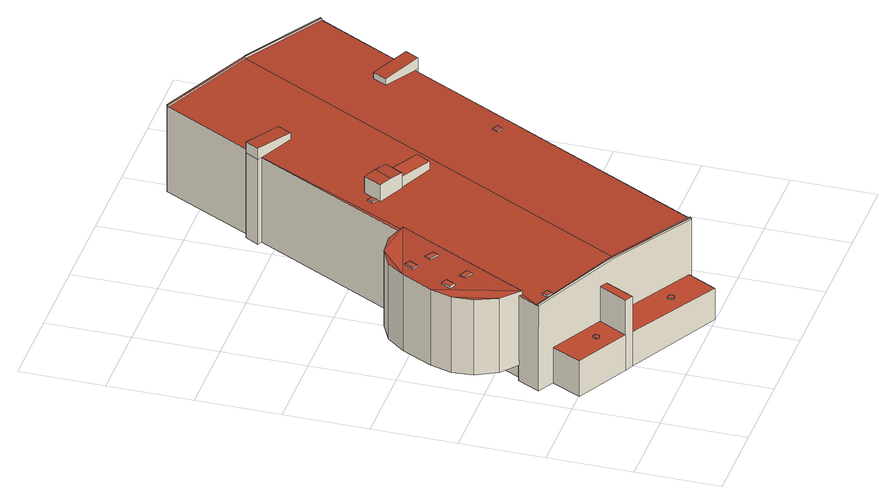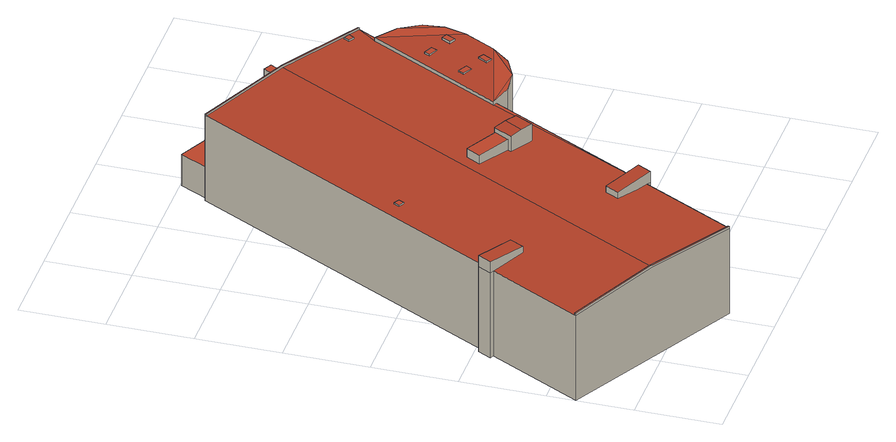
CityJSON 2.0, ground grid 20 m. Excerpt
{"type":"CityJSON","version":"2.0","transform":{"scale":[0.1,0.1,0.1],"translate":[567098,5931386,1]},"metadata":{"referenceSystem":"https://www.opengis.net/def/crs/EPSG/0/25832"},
"CityObjects":{
"building1":{"type":"Building","attributes":{"Grundfläche 2D":"422.787571","Grundhöhe NN":"5.869"},"children":["building1-1","building1-2","building1-3","building1-4"],"geometry":[{"type":"Solid","lod":"3","boundaries":[[[[0,1,2,3]],[[4,2,1]],[[5,0,3,6]],[[7,6,8]],[[5,6,7]],[[5,7,9]],[[10,11,3,2]],[[12,10,2,4]],[[11,13,6,3]],[[13,14,8,6]],[[14,15,7,8]],[[15,16,9,7]],[[16,17,5,9]],[[17,18,0,5]],[[18,19,1,0]],[[19,12,4,1]],[[11,10,12,19,18,17,16,15,14,13]]]],"semantics":{"surfaces":[{"type":"RoofSurface"},{"type":"WallSurface"},{"type":"GroundSurface"}],"values":[[0,0,0,0,0,0,1,1,1,1,1,1,1,1,1,1,2]]}}]},
"building1-1":{"type":"BuildingInstallation","parents":["building1"],"geometry":[{"type":"MultiSurface","lod":"3","boundaries":[[[20,21,22,23]],[[23,22,24,25]],[[20,23,25,26]],[[21,20,26,27]],[[22,21,27,24]]],"semantics":{"surfaces":[{"type":"RoofSurface"},{"type":"WallSurface"}],"values":[0,1,1,1,1]}}]},
"building1-2":{"type":"BuildingInstallation","parents":["building1"],"geometry":[{"type":"MultiSurface","lod":"3","boundaries":[[[28,29,30,31]],[[31,30,32,33]],[[28,31,33,34]],[[29,28,34,35]],[[30,29,35,32]]],"semantics":{"surfaces":[{"type":"RoofSurface"},{"type":"WallSurface"}],"values":[0,1,1,1,1]}}]},
"building1-3":{"type":"BuildingInstallation","parents":["building1"],"geometry":[{"type":"MultiSurface","lod":"3","boundaries":[[[36,37,38,39]],[[39,38,40,41]],[[36,39,41,42]],[[37,36,42,43]],[[38,37,43,40]]],"semantics":{"surfaces":[{"type":"RoofSurface"},{"type":"WallSurface"}],"values":[0,1,1,1,1]}}]},
"building1-4":{"type":"BuildingInstallation","parents":["building1"],"geometry":[{"type":"MultiSurface","lod":"3","boundaries":[[[44,45,46,47]],[[47,46,48,49]],[[44,47,49,50]],[[45,44,50,51]],[[46,45,51,48]]],"semantics":{"surfaces":[{"type":"RoofSurface"},{"type":"WallSurface"}],"values":[0,1,1,1,1]}}]},
"building2":{"type":"Building","attributes":{"Grundfläche 2D":"5709.573256","Grundhöhe NN":"1.999"},"children":["building2-1","building2-2","building2-3","building2-4","building2-5"],"geometry":[{"type":"Solid","lod":"3","boundaries":[[[[52,53,54,55,56,57,58,59]],[[60,61,62,54,53]],[[63,64,65,66,67,68,69,70,71,72,73]],[[74,75,76,68,67]],[[77,78,79,80]],[[81,82,83,84]],[[83,82,85,86,87]],[[88,89,90,91]],[[92,93,94,95,96,97,98,99,100,101,102,103,104,105,106,107,108,109],[110,111,112,113,114,115,116,117,118,119]],[[120,94,93]],[[121,96,95]],[[122,123,124,125,126,127,128,103,102]],[[129,130,131,132]],[[133,134,135,136]],[[137,138,139,140]],[[141,142,143,144,145,146]],[[147,106,57,56]],[[104,103,128,127,61,60,53,52,59,58,57,106,105]],[[127,148,62,61]],[[54,62,148,149,147,56,55]],[[67,66,65,64,63,150,151,152,153,154,75,74]],[[154,122,76,75]],[[71,70,69,68,76,122,102,101,100,99,98,97,96,73,72]],[[96,150,63,73]],[[113,112,80,79]],[[112,111,77,80]],[[111,110,78,77]],[[81,115,114,85,82]],[[113,79,78,110,119,87,86,85,114]],[[87,119,118,117,84,83]],[[115,81,84,117,116]],[[155,156,88,91]],[[88,156,93,92,89]],[[92,109,90,89]],[[109,108,107,155,91,90]],[[129,124,123,157,130]],[[157,158,131,130]],[[125,132,131,158,126]],[[125,124,129,132]],[[155,107,159,160]],[[156,155,160,161]],[[93,156,161,162]],[[120,93,162,163]],[[94,120,163,164]],[[95,94,164,165]],[[121,95,165,166]],[[150,96,121,166,167]],[[134,133,141,146,145,144,140,139,168,169,154,153,152,151,150,167,170]],[[123,122,154,169,171]],[[157,123,171,172]],[[158,157,172,173]],[[126,158,173,174]],[[148,127,126,174,175]],[[147,149,148,175,176]],[[107,106,147,176,159]],[[135,134,170,177]],[[136,135,177,178]],[[143,142,136,178,179,137]],[[143,137,140,144]],[[141,133,136,142]],[[138,137,179,180]],[[139,138,180,168]],[[171,169,168,180,179,178,177,170,167,166,165,164,163,162,161,160,159,176,175,174,173,172]]]],"semantics":{"surfaces":[{"type":"RoofSurface"},{"type":"WallSurface"},{"type":"GroundSurface"}],"values":[[0,0,0,0,0,0,0,0,0,0,0,0,0,0,0,0,1,1,1,1,1,1,1,1,1,1,1,1,1,1,1,1,1,1,1,1,1,1,1,1,1,1,1,1,1,1,1,1,1,1,1,1,1,1,1,1,1,1,1,1,1,1,2]]}}]},
"building2-1":{"type":"BuildingInstallation","parents":["building2"],"geometry":[{"type":"MultiSurface","lod":"3","boundaries":[[[181,182,183,184]],[[185,186,182,181]],[[187,183,182,186]],[[184,183,187,188]],[[188,185,181,184]]],"semantics":{"surfaces":[{"type":"RoofSurface"},{"type":"WallSurface"}],"values":[0,1,1,1,1]}}]},
"building2-2":{"type":"BuildingInstallation","parents":["building2"],"geometry":[{"type":"MultiSurface","lod":"3","boundaries":[[[189,190,191,192]],[[192,191,193,194]],[[189,192,194,195]],[[190,189,195,196]],[[191,190,196,193]]],"semantics":{"surfaces":[{"type":"RoofSurface"},{"type":"WallSurface"}],"values":[0,1,1,1,1]}}]},
"building2-3":{"type":"BuildingInstallation","parents":["building2"],"geometry":[{"type":"MultiSurface","lod":"3","boundaries":[[[197,198,199,200,201,202,203,204,205,206,207,208,209,210,211,212,213,214,215,216,217,218,219,220,221]],[[222,223,201,200]],[[202,201,223,224]],[[224,225,203,202]],[[225,226,204,203]],[[226,227,205,204]],[[227,228,206,205]],[[228,229,207,206]],[[208,207,229,230]],[[230,231,209,208]],[[231,232,210,209]],[[232,233,211,210]],[[233,234,212,211]],[[234,235,213,212]],[[235,236,214,213]],[[236,237,215,214]],[[237,238,216,215]],[[238,239,217,216]],[[239,240,218,217]],[[240,241,219,218]],[[241,242,220,219]],[[242,243,221,220]],[[243,244,197,221]],[[244,245,198,197]],[[245,246,199,198]],[[246,222,200,199]]],"semantics":{"surfaces":[{"type":"RoofSurface"},{"type":"WallSurface"}],"values":[0,1,1,1,1,1,1,1,1,1,1,1,1,1,1,1,1,1,1,1,1,1,1,1,1,1]}}]},
"building2-4":{"type":"BuildingInstallation","parents":["building2"],"geometry":[{"type":"MultiSurface","lod":"3","boundaries":[[[247,248,249,250,251,252,253,254,255,256,257,258,259,260,261,262,263,264,265,266,267,268,269,270,271]],[[272,273,270,269]],[[273,274,271,270]],[[274,275,247,271]],[[275,276,248,247]],[[276,277,249,248]],[[277,278,250,249]],[[278,279,251,250]],[[279,280,252,251]],[[280,281,253,252]],[[281,282,254,253]],[[282,283,255,254]],[[256,255,283,284]],[[284,285,257,256]],[[285,286,258,257]],[[286,287,259,258]],[[287,288,260,259]],[[261,260,288,289]],[[289,290,262,261]],[[290,291,263,262]],[[291,292,264,263]],[[292,293,265,264]],[[293,294,266,265]],[[294,295,267,266]],[[295,296,268,267]],[[296,272,269,268]]],"semantics":{"surfaces":[{"type":"RoofSurface"},{"type":"WallSurface"}],"values":[0,1,1,1,1,1,1,1,1,1,1,1,1,1,1,1,1,1,1,1,1,1,1,1,1,1]}}]},
"building2-5":{"type":"BuildingInstallation","parents":["building2"],"geometry":[{"type":"MultiSurface","lod":"3","boundaries":[[[297,298,299,300]],[[300,299,301,302]],[[297,300,302,303]],[[298,297,303,304]],[[299,298,304,301]]],"semantics":{"surfaces":[{"type":"RoofSurface"},{"type":"WallSurface"}],"values":[0,1,1,1,1]}}]}
},
"vertices":[
[24,530,247],[9,477,246],[39,377,242],[84,339,240],[13,427,245],[63,604,247],[254,660,240],[146,671,244],[198,676,242],[97,646,245],[39,377,49],[84,339,49],[13,427,49],[254,660,49],[198,676,49],[146,671,49],[97,646,49],[63,604,49],[24,530,49],[9,477,49],
[121,475,245],[99,486,245],[93,472,245],[115,462,245],[93,472,243],[115,462,241],[121,475,241],[99,486,243],
[117,604,248],[104,611,248],[92,589,248],[105,582,248],[92,589,245],[105,582,245],[117,604,245],[104,611,245],
[170,567,245],[149,579,245],[141,565,245],[163,554,245],[141,565,243],[163,554,241],[170,567,241],[149,579,243],
[67,506,250],[53,513,250],[42,491,250],[56,484,250],[42,491,245],[56,484,244],[67,506,244],[53,513,245],
[786,1175,249],[789,1173,250],[790,1177,250],[788,1178,249],[576,1291,237],[574,1287,237],[783,1176,249],[785,1175,249],[790,1173,250],[998,1063,237],[999,1067,237],[49,292,236],[89,270,239],[228,197,248],[229,197,248],[258,181,250],[260,184,250],[258,185,250],[229,201,248],[228,201,248],[51,295,236],[50,295,236],[465,72,237],[471,69,236],[473,72,236],[501,701,265],[423,743,265],[405,708,265],[482,667,265],[345,738,277],[373,722,279],[397,766,279],[368,781,277],[403,706,277],[405,708,277],[427,750,277],[432,1041,260],[521,994,253],[539,1027,253],[450,1074,260],[521,994,236],[442,1036,232],[254,660,232],[84,339,232],[50,295,232],[174,230,239],[180,226,240],[228,201,243],[229,201,243],[258,185,245],[260,184,245],[786,1175,245],[785,1175,245],[783,1176,245],[574,1287,232],[459,1069,232],[487,1055,233],[539,1027,237],[423,743,238],[501,701,243],[482,667,243],[405,708,238],[403,706,238],[345,738,234],[356,760,234],[368,781,234],[375,778,235],[427,750,238],[244,662,232],[77,345,232],[473,72,232],[865,812,232],[784,855,237],[802,888,237],[882,845,232],[998,1063,232],[790,1173,245],[784,855,253],[874,808,260],[891,841,260],[802,888,253],[218,202,102],[89,270,103],[53,200,103],[181,133,102],[201,123,99],[428,3,91],[465,72,91],[237,192,99],[218,202,192],[181,133,192],[201,123,192],[237,192,192],[229,197,192],[228,197,192],[576,1291,232],[999,1067,232],[788,1178,245],[49,292,232],[228,197,243],[229,197,243],[258,181,245],[471,69,232],[450,1074,232],[432,1041,232],[874,808,232],[891,841,232],[459,1069,10],[450,1074,10],[432,1041,10],[442,1036,10],[244,662,10],[254,660,10],[84,339,10],[77,345,10],[49,292,10],[465,72,10],[471,69,10],[89,270,10],[865,812,10],[874,808,10],[891,841,10],[882,845,10],[999,1067,10],[576,1291,10],[53,200,10],[181,133,10],[201,123,10],[428,3,10],
[340,766,237],[333,752,237],[347,745,237],[353,759,237],[340,766,233],[333,752,233],[347,745,234],[353,759,234],
[700,576,237],[686,584,237],[679,570,237],[692,563,237],[679,570,234],[692,563,234],[700,576,234],[686,584,234],
[162,195,104],[161,196,104],[159,197,104],[158,198,104],[156,199,104],[154,199,104],[152,198,104],[151,197,104],[149,196,104],[149,194,104],[148,193,104],[148,191,104],[148,189,104],[149,188,104],[150,186,104],[152,185,104],[153,184,104],[155,184,104],[157,185,104],[159,185,104],[160,186,104],[161,188,104],[162,189,104],[162,191,104],[162,193,104],[158,198,102],[156,199,102],[154,199,102],[152,198,102],[151,197,102],[149,196,102],[149,194,102],[148,193,102],[148,191,102],[148,189,102],[149,188,102],[150,186,102],[152,185,102],[153,184,102],[155,184,102],[157,185,102],[159,185,102],[160,186,102],[161,188,102],[162,189,102],[162,191,102],[162,193,102],[162,195,102],[161,196,102],[159,197,102],
[365,89,97],[363,90,97],[361,90,97],[359,90,97],[357,89,97],[356,88,97],[355,86,97],[354,84,97],[354,82,97],[354,81,97],[355,79,97],[356,77,97],[357,76,97],[359,75,97],[361,75,97],[363,75,97],[364,76,97],[366,77,97],[367,78,97],[368,80,97],[369,82,97],[369,83,97],[368,85,97],[367,87,97],[366,88,97],[368,85,94],[367,87,94],[366,88,94],[365,89,94],[363,90,94],[361,90,94],[359,90,94],[357,89,94],[356,88,94],[355,86,94],[354,84,94],[354,82,94],[354,81,94],[355,79,94],[356,77,94],[357,76,94],[359,75,94],[361,75,94],[363,75,94],[364,76,94],[366,77,94],[367,78,94],[368,80,94],[369,82,94],[369,83,94],
[106,288,238],[92,295,238],[85,282,238],[99,275,238],[85,282,234],[99,275,234],[106,288,234],[92,295,233]
]}
